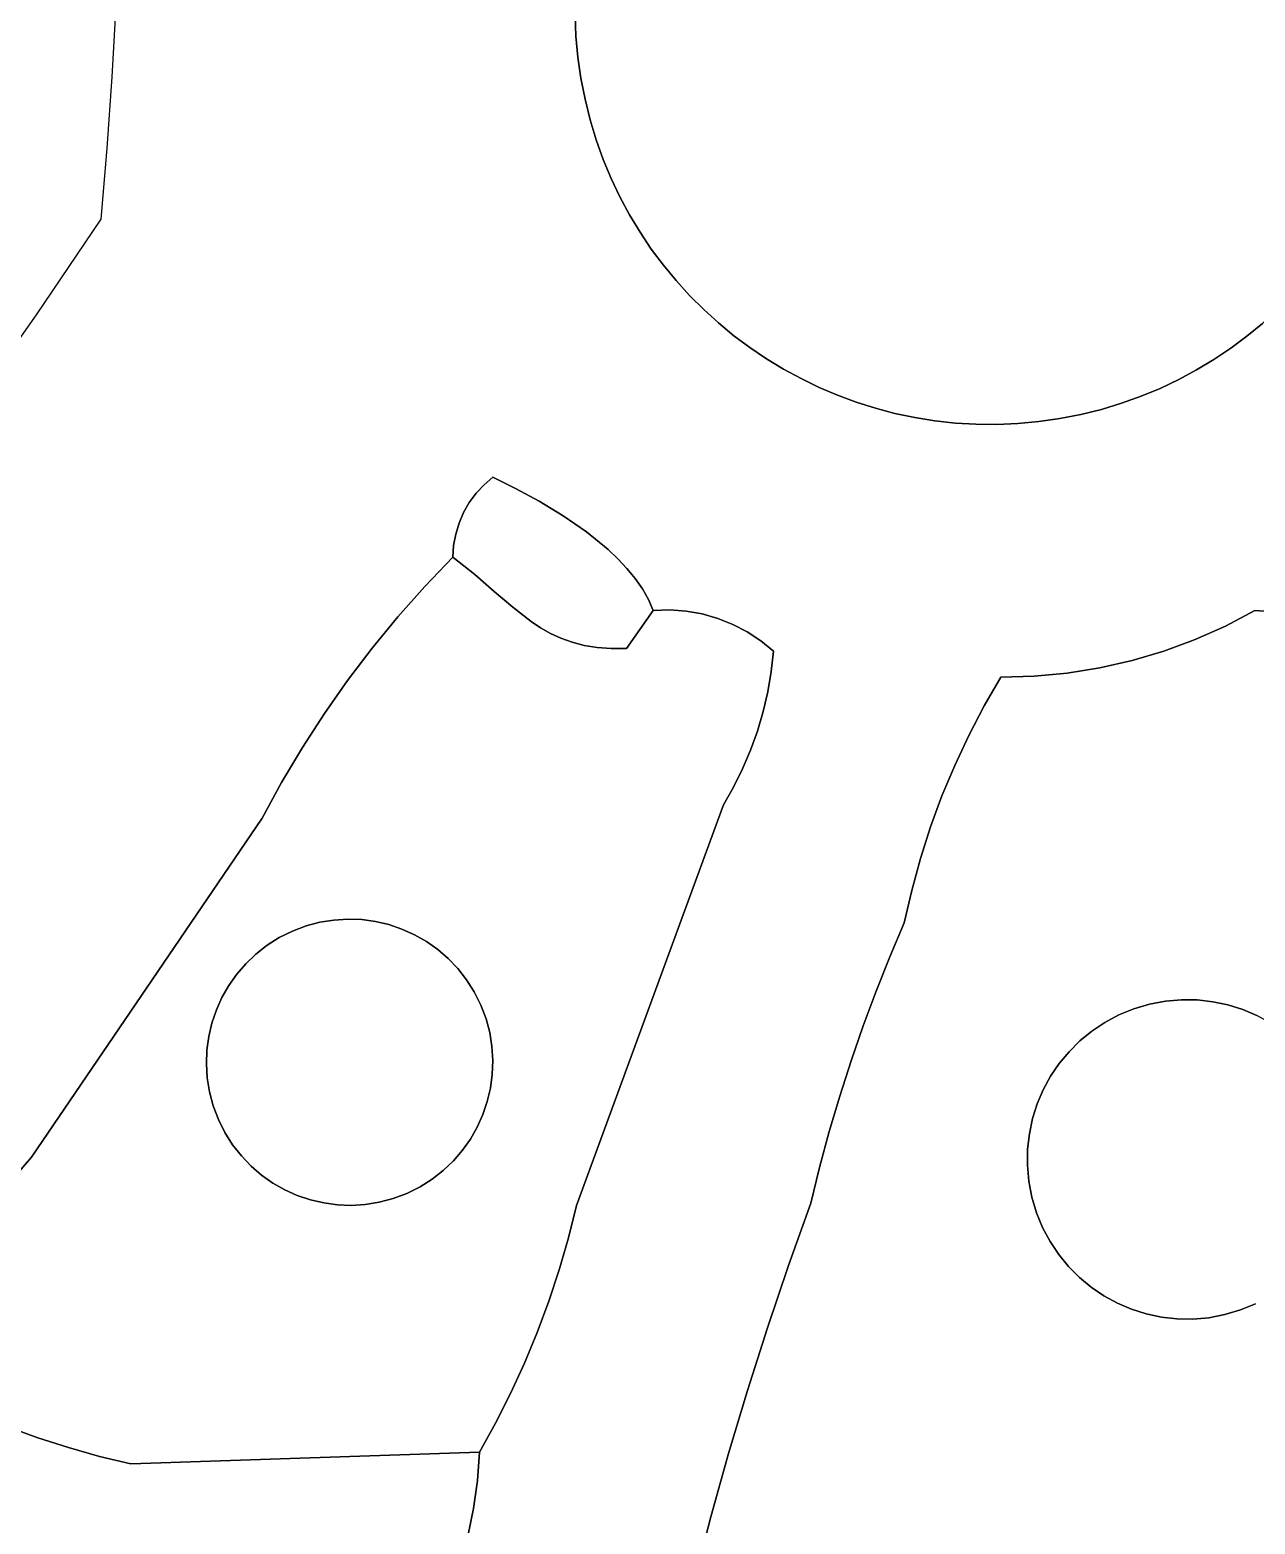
# Model space of a CAD drawing. Header units: inches. Extents: x 36.3 to 71.4, y 17.4 to 61.7.
# Drawn here: x 43.301 to 46.519, y 27.771 to 31.699 of the extents above; entities that cross this region are included whole.
import ezdxf

# ---------------------------------------------------------------- set-up
doc = ezdxf.new("R2010")
doc.units = ezdxf.units.IN
doc.layers.add('SURFACES_FOR_SKETCHUP', color=7, linetype='Continuous')

msp = doc.modelspace()

# ---------------------------------------------------------------- linework, layer by layer
at = {"layer": 'SURFACES_FOR_SKETCHUP'}
for points, invisible_edges in [([(44.9347, 32.3858), (46.7143, 31.121), (46.4569, 32.6432)], 11), ([(46.9008, 31.9354), (46.4569, 32.6432), (46.7143, 31.121)], 11), ([(44.9347, 32.3858), (44.9054, 32.3424), (44.7481, 31.5714)], 10), ([(44.7481, 31.5714), (45.192, 30.8636), (44.9347, 32.3858)], 11), ([(46.7143, 31.121), (44.9347, 32.3858), (45.192, 30.8636)], 11), ([(44.9054, 32.3424), (44.8781, 32.2977), (44.7481, 31.5714)], 10), ([(44.8781, 32.2977), (44.8531, 32.2516), (44.7401, 31.6271)], 10), ([(44.7401, 31.6271), (44.7481, 31.5714), (44.8781, 32.2977)], 10), ([(44.8302, 32.2043), (44.7401, 31.6271), (44.8531, 32.2516)], 3), ([(44.7401, 31.6271), (44.8302, 32.2043), (44.7351, 31.6824)], 3), ([(44.8096, 32.1559), (44.7351, 31.6824), (44.8302, 32.2043)], 3), ([(44.8096, 32.1559), (44.7913, 32.1065), (44.7351, 31.6824)], 10), ([(44.7351, 31.6824), (44.7913, 32.1065), (44.7328, 31.7375)], 3), ([(43.5161, 31.5749), (44.7351, 31.6824), (43.5264, 31.7621)], 3), ([(44.7328, 31.7375), (43.5264, 31.7621), (44.7351, 31.6824)], 3), ([(44.7351, 31.6824), (43.5161, 31.5749), (44.7401, 31.6271)], 3), ([(44.7401, 31.6271), (43.5161, 31.5749), (44.7481, 31.5714)], 3), ([(43.5028, 31.3879), (44.7481, 31.5714), (43.5161, 31.5749)], 3), ([(44.7481, 31.5714), (43.5028, 31.3879), (44.7589, 31.5163)], 3), ([(45.1501, 30.895), (44.7481, 31.5714), (45.1097, 30.9283)], 3), ([(44.7589, 31.5163), (45.1097, 30.9283), (44.7481, 31.5714)], 3), ([(45.192, 30.8636), (44.7481, 31.5714), (45.1501, 30.895)], 3), ([(44.7589, 31.5163), (43.5028, 31.3879), (44.7723, 31.4623)], 3), ([(45.1097, 30.9283), (44.7589, 31.5163), (45.0708, 30.9636)], 3), ([(44.7723, 31.4623), (45.0337, 31.0007), (44.7589, 31.5163)], 3), ([(45.0708, 30.9636), (44.7589, 31.5163), (45.0337, 31.0007)], 3), ([(44.7723, 31.4623), (43.5028, 31.3879), (44.7882, 31.4096)], 3), ([(44.9983, 31.0396), (44.7723, 31.4623), (44.9648, 31.0803)], 3), ([(44.7882, 31.4096), (44.9648, 31.0803), (44.7723, 31.4623)], 3), ([(45.0337, 31.0007), (44.7723, 31.4623), (44.9983, 31.0396)], 3), ([(43.4866, 31.2011), (44.7882, 31.4096), (43.5028, 31.3879)], 3), ([(44.7882, 31.4096), (43.4866, 31.2011), (44.8066, 31.3582)], 3), ([(44.8066, 31.3582), (44.9331, 31.1227), (44.7882, 31.4096)], 3), ([(44.9648, 31.0803), (44.7882, 31.4096), (44.9331, 31.1227)], 3), ([(44.5169, 30.5229), (44.8066, 31.3582), (43.4866, 31.2011)], 11), ([(44.8066, 31.3582), (44.5169, 30.5229), (44.8275, 31.3082)], 3), ([(44.9035, 31.1668), (44.9331, 31.1227), (44.8066, 31.3582)], 10), ([(44.8066, 31.3582), (44.8275, 31.3082), (44.9035, 31.1668)], 10), ([(44.8275, 31.3082), (44.5169, 30.5229), (44.8506, 31.2595)], 3), ([(44.8506, 31.2595), (44.876, 31.2124), (44.8275, 31.3082)], 2), ([(44.876, 31.2124), (44.9035, 31.1668), (44.8275, 31.3082)], 10), ([(44.8506, 31.2595), (44.5169, 30.5229), (44.876, 31.2124)], 3), ([(43.4866, 31.2011), (43.3172, 30.9498), (44.44, 30.4302)], 10), ([(44.473, 30.4807), (44.4936, 30.5029), (43.4866, 31.2011)], 10), ([(44.4936, 30.5029), (44.5169, 30.5229), (43.4866, 31.2011)], 10), ([(44.455, 30.4563), (44.473, 30.4807), (43.4866, 31.2011)], 10), ([(44.44, 30.4302), (44.455, 30.4563), (43.4866, 31.2011)], 10), ([(44.876, 31.2124), (44.5169, 30.5229), (44.9035, 31.1668)], 3), ([(44.9035, 31.1668), (44.5169, 30.5229), (44.9331, 31.1227)], 3), ([(44.9331, 31.1227), (44.5169, 30.5229), (44.9648, 31.0803)], 3), ([(46.0065, 30.677), (46.7143, 31.121), (45.192, 30.8636)], 11), ([(46.7143, 31.121), (46.0065, 30.677), (46.6829, 31.079)], 3), ([(44.9648, 31.0803), (44.5169, 30.5229), (44.9983, 31.0396)], 3), ([(46.6829, 31.079), (46.0065, 30.677), (46.6496, 31.0386)], 3), ([(44.5763, 30.4935), (44.9983, 31.0396), (44.5169, 30.5229)], 3), ([(44.9983, 31.0396), (44.5763, 30.4935), (45.0337, 31.0007)], 3), ([(46.0616, 30.6878), (46.6496, 31.0386), (46.0065, 30.677)], 3), ([(46.6496, 31.0386), (46.0616, 30.6878), (46.6143, 30.9998)], 3), ([(44.6386, 30.4596), (45.0337, 31.0007), (44.5763, 30.4935)], 3), ([(45.0337, 31.0007), (44.6386, 30.4596), (45.0708, 30.9636)], 3), ([(46.6143, 30.9998), (46.0616, 30.6878), (46.5772, 30.9626)], 3), ([(43.1424, 30.7024), (44.1997, 30.0738), (43.3172, 30.9498)], 3), ([(44.2673, 30.1562), (44.3379, 30.236), (43.3172, 30.9498)], 10), ([(44.4281, 30.4026), (43.3172, 30.9498), (44.3379, 30.236)], 11), ([(44.1997, 30.0738), (44.2673, 30.1562), (43.3172, 30.9498)], 10), ([(44.4281, 30.4026), (44.44, 30.4302), (43.3172, 30.9498)], 10), ([(44.7016, 30.4215), (45.0708, 30.9636), (44.6386, 30.4596)], 3), ([(45.0708, 30.9636), (44.7016, 30.4215), (45.1097, 30.9283)], 3), ([(46.1156, 30.7012), (46.5772, 30.9626), (46.0616, 30.6878)], 3), ([(46.5772, 30.9626), (46.1156, 30.7012), (46.5383, 30.9272)], 3), ([(44.7627, 30.3793), (45.1097, 30.9283), (44.7016, 30.4215)], 3), ([(45.1097, 30.9283), (44.7627, 30.3793), (45.1501, 30.895)], 3), ([(46.5383, 30.9272), (46.1156, 30.7012), (46.4976, 30.8937)], 3), ([(46.5383, 30.9272), (46.4976, 30.8937), (47.0451, 30.4833)], 10), ([(45.1501, 30.895), (44.7627, 30.3793), (45.192, 30.8636)], 3), ([(46.1683, 30.7172), (46.4976, 30.8937), (46.1156, 30.7012)], 3), ([(46.4976, 30.8937), (46.1683, 30.7172), (46.4552, 30.8621)], 3), ([(46.4976, 30.8937), (46.4552, 30.8621), (47.0451, 30.4833)], 10), ([(44.8193, 30.3332), (45.192, 30.8636), (44.7627, 30.3793)], 3), ([(45.192, 30.8636), (44.8193, 30.3332), (45.2355, 30.8343)], 3), ([(44.8452, 30.3087), (45.2355, 30.8343), (44.8193, 30.3332)], 3), ([(45.2355, 30.8343), (44.8452, 30.3087), (45.2802, 30.8071)], 3), ([(45.192, 30.8636), (45.2355, 30.8343), (46.0065, 30.677)], 10), ([(45.2355, 30.8343), (45.2802, 30.8071), (46.0065, 30.677)], 10), ([(46.2197, 30.7356), (46.4552, 30.8621), (46.1683, 30.7172)], 3), ([(46.4111, 30.8325), (46.4552, 30.8621), (46.2197, 30.7356)], 10), ([(46.2197, 30.7356), (46.2697, 30.7564), (46.4111, 30.8325)], 10), ([(46.3655, 30.8049), (46.4111, 30.8325), (46.2697, 30.7564)], 10), ([(46.3655, 30.8049), (46.5184, 30.1727), (46.4111, 30.8325)], 3), ([(46.4111, 30.8325), (46.6237, 30.1657), (46.4552, 30.8621)], 3), ([(46.6237, 30.1657), (46.4111, 30.8325), (46.5184, 30.1727)], 3), ([(46.6237, 30.1657), (47.0451, 30.4833), (46.4552, 30.8621)], 11), ([(44.8452, 30.3087), (44.8691, 30.2833), (45.2802, 30.8071)], 10), ([(45.0664, 30.1637), (45.2802, 30.8071), (44.8691, 30.2833)], 11), ([(45.2802, 30.8071), (45.0664, 30.1637), (45.3263, 30.782)], 3), ([(45.2802, 30.8071), (45.3263, 30.782), (45.9508, 30.6691)], 10), ([(45.9508, 30.6691), (46.0065, 30.677), (45.2802, 30.8071)], 10), ([(46.3184, 30.7796), (46.3655, 30.8049), (46.2697, 30.7564)], 2), ([(46.3184, 30.7796), (46.5184, 30.1727), (46.3655, 30.8049)], 3), ([(45.1074, 30.152), (45.3263, 30.782), (45.0664, 30.1637)], 3), ([(45.3263, 30.782), (45.1074, 30.152), (45.3736, 30.7591)], 3), ([(45.147, 30.1363), (45.3736, 30.7591), (45.1074, 30.152)], 3), ([(45.3736, 30.7591), (45.147, 30.1363), (45.422, 30.7385)], 3), ([(45.3736, 30.7591), (45.9508, 30.6691), (45.3263, 30.782)], 3), ([(45.9508, 30.6691), (45.3736, 30.7591), (45.8955, 30.664)], 3), ([(45.422, 30.7385), (45.8955, 30.664), (45.3736, 30.7591)], 3), ([(46.2197, 30.7356), (46.5184, 30.1727), (46.2697, 30.7564)], 3), ([(46.2697, 30.7564), (46.5184, 30.1727), (46.3184, 30.7796)], 3), ([(45.1849, 30.1166), (45.422, 30.7385), (45.147, 30.1363)], 3), ([(45.422, 30.7385), (45.1849, 30.1166), (45.4714, 30.7202)], 3), ([(45.2208, 30.093), (45.4714, 30.7202), (45.1849, 30.1166)], 3), ([(45.4714, 30.7202), (45.2208, 30.093), (45.5219, 30.7043)], 3), ([(45.422, 30.7385), (45.4714, 30.7202), (45.8955, 30.664)], 10), ([(45.4714, 30.7202), (45.5219, 30.7043), (45.8404, 30.6617)], 10), ([(45.8955, 30.664), (45.4714, 30.7202), (45.8404, 30.6617)], 3), ([(46.1156, 30.7012), (46.3613, 30.0963), (46.1683, 30.7172)], 3), ([(46.1683, 30.7172), (46.441, 30.1319), (46.2197, 30.7356)], 3), ([(46.441, 30.1319), (46.1683, 30.7172), (46.3613, 30.0963)], 3), ([(46.5184, 30.1727), (46.2197, 30.7356), (46.441, 30.1319)], 3), ([(42.9621, 30.459), (44.0742, 29.9019), (43.1424, 30.7024)], 3), ([(44.1354, 29.989), (43.1424, 30.7024), (44.0742, 29.9019)], 3), ([(44.1997, 30.0738), (43.1424, 30.7024), (44.1354, 29.989)], 3), ([(45.5219, 30.7043), (45.2208, 30.093), (45.5732, 30.6908)], 3), ([(45.2543, 30.0656), (45.5732, 30.6908), (45.2208, 30.093)], 3), ([(45.5732, 30.6908), (45.2543, 30.0656), (45.6253, 30.6798)], 3), ([(45.8512, 29.9972), (45.6253, 30.6798), (45.2543, 30.0656)], 11), ([(45.8404, 30.6617), (45.5219, 30.7043), (45.7858, 30.6622)], 3), ([(45.5732, 30.6908), (45.7858, 30.6622), (45.5219, 30.7043)], 3), ([(45.5732, 30.6908), (45.6253, 30.6798), (45.7317, 30.6654)], 10), ([(45.7858, 30.6622), (45.5732, 30.6908), (45.7317, 30.6654)], 3), ([(45.6253, 30.6798), (45.8512, 29.9972), (45.6782, 30.6713)], 3), ([(45.6782, 30.6713), (45.7317, 30.6654), (45.6253, 30.6798)], 2), ([(45.9508, 30.6691), (46.1115, 30.0218), (46.0065, 30.677)], 3), ([(46.0065, 30.677), (46.1963, 30.0412), (46.0616, 30.6878)], 3), ([(46.1963, 30.0412), (46.0065, 30.677), (46.1115, 30.0218)], 3), ([(46.0616, 30.6878), (46.2797, 30.0661), (46.1156, 30.7012)], 3), ([(46.2797, 30.0661), (46.0616, 30.6878), (46.1963, 30.0412)], 3), ([(46.3613, 30.0963), (46.1156, 30.7012), (46.2797, 30.0661)], 3), ([(45.6782, 30.6713), (45.8512, 29.9972), (45.7317, 30.6654)], 3), ([(45.7317, 30.6654), (45.8512, 29.9972), (45.7858, 30.6622)], 3), ([(45.7858, 30.6622), (45.8512, 29.9972), (45.8404, 30.6617)], 3), ([(45.8404, 30.6617), (45.8512, 29.9972), (45.8955, 30.664)], 3), ([(45.9387, 29.9997), (45.8955, 30.664), (45.8512, 29.9972)], 3), ([(45.8955, 30.664), (46.0256, 30.008), (45.9508, 30.6691)], 3), ([(46.0256, 30.008), (45.8955, 30.664), (45.9387, 29.9997)], 3), ([(46.1115, 30.0218), (45.9508, 30.6691), (46.0256, 30.008)], 3), ([(44.5169, 30.5229), (44.4936, 30.5029), (44.5763, 30.4935)], 2), ([(44.6386, 30.4596), (44.5763, 30.4935), (44.44, 30.4302)], 10), ([(44.455, 30.4563), (44.44, 30.4302), (44.5763, 30.4935)], 10), ([(44.473, 30.4807), (44.455, 30.4563), (44.5763, 30.4935)], 10), ([(44.4936, 30.5029), (44.473, 30.4807), (44.5763, 30.4935)], 10), ([(42.7765, 30.2197), (43.9109, 29.6271), (42.9621, 30.459)], 3), ([(43.962, 29.7208), (42.9621, 30.459), (43.9109, 29.6271)], 3), ([(44.0164, 29.8124), (42.9621, 30.459), (43.962, 29.7208)], 3), ([(44.0742, 29.9019), (42.9621, 30.459), (44.0164, 29.8124)], 3), ([(44.6386, 30.4596), (44.44, 30.4302), (44.4691, 30.2675)], 11), ([(44.5205, 30.2229), (44.6386, 30.4596), (44.4691, 30.2675)], 3), ([(44.6386, 30.4596), (44.5205, 30.2229), (44.7016, 30.4215)], 3), ([(44.3379, 30.236), (44.4192, 30.3737), (44.4281, 30.4026)], 9), ([(44.4192, 30.3737), (44.4691, 30.2675), (44.4281, 30.4026)], 3), ([(44.4281, 30.4026), (44.4691, 30.2675), (44.44, 30.4302)], 3), ([(44.5689, 30.1811), (44.7016, 30.4215), (44.5205, 30.2229)], 3), ([(44.7016, 30.4215), (44.5689, 30.1811), (44.7627, 30.3793)], 3), ([(44.3379, 30.236), (44.4137, 30.3438), (44.4192, 30.3737)], 9), ([(44.4192, 30.3737), (44.4137, 30.3438), (44.4691, 30.2675)], 10), ([(44.6171, 30.1436), (44.7627, 30.3793), (44.5689, 30.1811)], 3), ([(44.7627, 30.3793), (44.6171, 30.1436), (44.8193, 30.3332)], 3), ([(44.3379, 30.236), (44.4116, 30.3132), (44.4137, 30.3438)], 8), ([(44.4116, 30.3132), (44.4691, 30.2675), (44.4137, 30.3438)], 2), ([(44.642, 30.1271), (44.8193, 30.3332), (44.6171, 30.1436)], 3), ([(44.6681, 30.1124), (44.8193, 30.3332), (44.642, 30.1271)], 3), ([(44.6956, 30.0997), (44.8193, 30.3332), (44.6681, 30.1124)], 3), ([(44.8193, 30.3332), (44.6956, 30.0997), (44.8452, 30.3087)], 3), ([(44.4116, 30.3132), (44.3379, 30.236), (44.4691, 30.2675)], 2), ([(44.725, 30.0891), (44.8452, 30.3087), (44.6956, 30.0997)], 3), ([(44.8452, 30.3087), (44.725, 30.0891), (44.8691, 30.2833)], 3), ([(44.7565, 30.0809), (44.8691, 30.2833), (44.725, 30.0891)], 3), ([(44.8691, 30.2833), (44.7565, 30.0809), (44.8907, 30.2569)], 3), ([(44.8907, 30.2569), (45.0664, 30.1637), (44.8691, 30.2833)], 3), ([(44.4691, 30.2675), (44.3379, 30.236), (44.5205, 30.2229)], 3), ([(44.7906, 30.0754), (44.8907, 30.2569), (44.7565, 30.0809)], 3), ([(44.8907, 30.2569), (44.7906, 30.0754), (44.9096, 30.2297)], 3), ([(44.9096, 30.2297), (45.0244, 30.171), (44.8907, 30.2569)], 3), ([(45.0664, 30.1637), (44.8907, 30.2569), (45.0244, 30.171)], 3), ([(42.5857, 29.9845), (43.9109, 29.6271), (42.7765, 30.2197)], 3), ([(44.2673, 30.1562), (44.5205, 30.2229), (44.3379, 30.236)], 3), ([(44.5205, 30.2229), (44.2673, 30.1562), (44.5689, 30.1811)], 3), ([(44.7906, 30.0754), (44.8277, 30.0727), (44.9096, 30.2297)], 10), ([(44.9256, 30.2016), (44.9096, 30.2297), (44.8277, 30.0727)], 10), ([(44.8681, 30.073), (44.9256, 30.2016), (44.8277, 30.0727)], 3), ([(44.8681, 30.073), (44.9383, 30.1727), (44.9256, 30.2016)], 8), ([(44.9256, 30.2016), (44.9815, 30.1741), (44.9096, 30.2297)], 3), ([(45.0244, 30.171), (44.9096, 30.2297), (44.9815, 30.1741)], 3), ([(44.9256, 30.2016), (44.9383, 30.1727), (44.9815, 30.1741)], 8), ([(44.5689, 30.1811), (44.2673, 30.1562), (44.6171, 30.1436)], 3), ([(45.0244, 30.171), (44.9815, 30.1741), (44.8681, 30.073)], 10), ([(44.9383, 30.1727), (44.8681, 30.073), (44.9815, 30.1741)], 2), ([(45.0244, 30.171), (44.8681, 30.073), (45.0664, 30.1637)], 3), ([(45.1074, 30.152), (45.0664, 30.1637), (44.8681, 30.073)], 10), ([(46.6237, 30.1657), (46.5184, 30.1727), (46.441, 30.1319)], 8), ([(46.441, 30.1319), (46.4479, 29.136), (46.6237, 30.1657)], 11), ([(46.4865, 29.1237), (46.6237, 30.1657), (46.4479, 29.136)], 3), ([(46.5236, 29.1079), (46.6237, 30.1657), (46.4865, 29.1237)], 3), ([(44.1354, 29.989), (44.642, 30.1271), (44.1997, 30.0738)], 3), ([(44.642, 30.1271), (44.1354, 29.989), (44.6681, 30.1124)], 3), ([(44.1997, 30.0738), (44.6171, 30.1436), (44.2673, 30.1562)], 3), ([(44.6171, 30.1436), (44.1997, 30.0738), (44.642, 30.1271)], 3), ([(45.1074, 30.152), (44.8681, 30.073), (45.227, 29.9072)], 11), ([(45.147, 30.1363), (45.1074, 30.152), (45.2391, 29.9593)], 10), ([(45.227, 29.9072), (45.2391, 29.9593), (45.1074, 30.152)], 10), ([(45.1849, 30.1166), (45.147, 30.1363), (45.2391, 29.9593)], 10), ([(46.3613, 30.0963), (46.4479, 29.136), (46.441, 30.1319)], 3), ([(44.6681, 30.1124), (44.1354, 29.989), (44.3109, 29.3206)], 11), ([(44.6681, 30.1124), (44.3109, 29.3206), (44.6956, 30.0997)], 3), ([(44.3423, 29.3027), (44.6956, 30.0997), (44.3109, 29.3206)], 3), ([(44.6956, 30.0997), (44.3423, 29.3027), (44.725, 30.0891)], 3), ([(44.372, 29.2819), (44.725, 30.0891), (44.3423, 29.3027)], 3), ([(44.725, 30.0891), (44.372, 29.2819), (44.7565, 30.0809)], 3), ([(45.2391, 29.9593), (45.2483, 30.0122), (45.1849, 30.1166)], 10), ([(45.2208, 30.093), (45.1849, 30.1166), (45.2483, 30.0122)], 10), ([(45.2543, 30.0656), (45.2208, 30.093), (45.2483, 30.0122)], 2), ([(46.2797, 30.0661), (46.4081, 29.1445), (46.3613, 30.0963)], 3), ([(46.4479, 29.136), (46.3613, 30.0963), (46.4081, 29.1445)], 3), ([(44.7565, 30.0809), (44.372, 29.2819), (45.1223, 29.6615)], 11), ([(44.7565, 30.0809), (45.1223, 29.6615), (44.7906, 30.0754)], 3), ([(44.7906, 30.0754), (45.1223, 29.6615), (44.8277, 30.0727)], 3), ([(44.8277, 30.0727), (45.1223, 29.6615), (44.8681, 30.073)], 3), ([(45.2119, 29.8559), (45.227, 29.9072), (44.8681, 30.073)], 10), ([(45.1728, 29.7563), (45.1938, 29.8055), (44.8681, 30.073)], 10), ([(45.1938, 29.8055), (45.2119, 29.8559), (44.8681, 30.073)], 10), ([(45.1728, 29.7563), (44.8681, 30.073), (45.149, 29.7082)], 3), ([(45.149, 29.7082), (44.8681, 30.073), (45.1223, 29.6615)], 3), ([(45.2483, 30.0122), (45.7671, 29.8445), (45.2543, 30.0656)], 3), ([(45.8075, 29.9217), (45.2543, 30.0656), (45.7671, 29.8445)], 3), ([(45.8512, 29.9972), (45.2543, 30.0656), (45.8075, 29.9217)], 3), ([(46.1963, 30.0412), (46.3672, 29.1491), (46.2797, 30.0661)], 3), ([(46.4081, 29.1445), (46.2797, 30.0661), (46.3672, 29.1491)], 3), ([(45.2391, 29.9593), (45.7671, 29.8445), (45.2483, 30.0122)], 3), ([(45.7302, 29.7657), (46.0256, 30.008), (45.7671, 29.8445)], 3), ([(46.2415, 29.138), (46.0256, 30.008), (45.7302, 29.7657)], 11), ([(45.9387, 29.9997), (45.7671, 29.8445), (46.0256, 30.008)], 3), ([(46.0256, 30.008), (46.2415, 29.138), (46.1115, 30.0218)], 3), ([(46.1115, 30.0218), (46.2837, 29.146), (46.1963, 30.0412)], 3), ([(46.2837, 29.146), (46.1115, 30.0218), (46.2415, 29.138)], 3), ([(46.3257, 29.1497), (46.1963, 30.0412), (46.2837, 29.146)], 3), ([(46.3672, 29.1491), (46.1963, 30.0412), (46.3257, 29.1497)], 3), ([(42.3897, 29.7536), (43.305, 28.7356), (42.5857, 29.9845)], 3), ([(43.9109, 29.6271), (42.5857, 29.9845), (43.305, 28.7356)], 3), ([(44.0742, 29.9019), (44.278, 29.3354), (44.1354, 29.989)], 3), ([(44.278, 29.3354), (44.3109, 29.3206), (44.1354, 29.989)], 10), ([(45.8075, 29.9217), (45.7671, 29.8445), (45.9387, 29.9997)], 10), ([(45.8512, 29.9972), (45.8075, 29.9217), (45.9387, 29.9997)], 2), ([(45.227, 29.9072), (45.7302, 29.7657), (45.2391, 29.9593)], 3), ([(45.7671, 29.8445), (45.2391, 29.9593), (45.7302, 29.7657)], 3), ([(44.0164, 29.8124), (44.2438, 29.347), (44.0742, 29.9019)], 3), ([(44.2438, 29.347), (44.278, 29.3354), (44.0742, 29.9019)], 10), ([(45.2119, 29.8559), (45.6966, 29.6854), (45.227, 29.9072)], 3), ([(45.7302, 29.7657), (45.227, 29.9072), (45.6966, 29.6854)], 3), ([(45.1938, 29.8055), (45.6966, 29.6854), (45.2119, 29.8559)], 3), ([(44.0164, 29.8124), (43.962, 29.7208), (44.1727, 29.3601)], 10), ([(44.1727, 29.3601), (44.2086, 29.3552), (44.0164, 29.8124)], 10), ([(44.2086, 29.3552), (44.2438, 29.347), (44.0164, 29.8124)], 10), ([(45.1728, 29.7563), (45.6665, 29.6038), (45.1938, 29.8055)], 3), ([(45.6966, 29.6854), (45.1938, 29.8055), (45.6665, 29.6038)], 3), ([(42.1885, 29.5271), (43.305, 28.7356), (42.3897, 29.7536)], 3), ([(45.149, 29.7082), (45.64, 29.5209), (45.1728, 29.7563)], 3), ([(45.6665, 29.6038), (45.1728, 29.7563), (45.64, 29.5209)], 3), ([(45.6966, 29.6854), (46.2415, 29.138), (45.7302, 29.7657)], 3), ([(43.962, 29.7208), (43.9109, 29.6271), (44.1362, 29.3615)], 10), ([(44.1362, 29.3615), (44.1727, 29.3601), (43.962, 29.7208)], 10), ([(45.1223, 29.6615), (45.64, 29.5209), (45.149, 29.7082)], 3), ([(44.3996, 29.2581), (45.1223, 29.6615), (44.372, 29.2819)], 3), ([(44.4251, 29.2315), (45.1223, 29.6615), (44.3996, 29.2581)], 3), ([(44.448, 29.2021), (45.1223, 29.6615), (44.4251, 29.2315)], 3), ([(44.4681, 29.1702), (45.1223, 29.6615), (44.448, 29.2021)], 3), ([(44.4853, 29.1357), (45.1223, 29.6615), (44.4681, 29.1702)], 3), ([(44.4989, 29.0997), (45.1223, 29.6615), (44.4853, 29.1357)], 3), ([(44.5086, 29.0632), (45.1223, 29.6615), (44.4989, 29.0997)], 3), ([(44.5086, 29.0632), (44.5145, 29.0265), (45.1223, 29.6615)], 10), ([(44.7363, 28.6089), (45.1223, 29.6615), (44.5145, 29.0265)], 10), ([(44.7363, 28.6089), (45.458, 28.9888), (45.1223, 29.6615)], 3), ([(45.5596, 29.2622), (45.5976, 29.3518), (45.1223, 29.6615)], 10), ([(45.5237, 29.1718), (45.1223, 29.6615), (45.4898, 29.0807)], 3), ([(45.5596, 29.2622), (45.1223, 29.6615), (45.5237, 29.1718)], 3), ([(45.4898, 29.0807), (45.1223, 29.6615), (45.458, 28.9888)], 3), ([(45.64, 29.5209), (45.1223, 29.6615), (45.617, 29.4369)], 3), ([(45.617, 29.4369), (45.1223, 29.6615), (45.5976, 29.3518)], 3), ([(45.6966, 29.6854), (45.6665, 29.6038), (46.2003, 29.1258)], 10), ([(46.2003, 29.1258), (46.2415, 29.138), (45.6966, 29.6854)], 10), ([(43.305, 28.7356), (43.8053, 29.1556), (43.9109, 29.6271)], 3), ([(43.8232, 29.1871), (43.9109, 29.6271), (43.8053, 29.1556)], 3), ([(43.8441, 29.2167), (43.9109, 29.6271), (43.8232, 29.1871)], 3), ([(43.8679, 29.2444), (43.9109, 29.6271), (43.8441, 29.2167)], 3), ([(43.8679, 29.2444), (43.8945, 29.2698), (43.9109, 29.6271)], 10), ([(43.8945, 29.2698), (43.9238, 29.2927), (43.9109, 29.6271)], 10), ([(43.9238, 29.2927), (43.9558, 29.3129), (43.9109, 29.6271)], 10), ([(43.9558, 29.3129), (43.9902, 29.33), (43.9109, 29.6271)], 10), ([(43.9902, 29.33), (44.0262, 29.3436), (43.9109, 29.6271)], 10), ([(44.0262, 29.3436), (44.0627, 29.3533), (43.9109, 29.6271)], 10), ([(44.0627, 29.3533), (44.0995, 29.3592), (43.9109, 29.6271)], 10), ([(44.0995, 29.3592), (44.1362, 29.3615), (43.9109, 29.6271)], 10), ([(45.6665, 29.6038), (45.64, 29.5209), (46.1612, 29.1097)], 10), ([(46.1612, 29.1097), (46.2003, 29.1258), (45.6665, 29.6038)], 10), ([(43.305, 28.7356), (42.1885, 29.5271), (43.2445, 28.6659)], 3), ([(45.617, 29.4369), (46.1246, 29.0902), (45.64, 29.5209)], 3), ([(46.1612, 29.1097), (45.64, 29.5209), (46.1246, 29.0902)], 3), ([(45.5976, 29.3518), (46.0904, 29.0674), (45.617, 29.4369)], 3), ([(46.1246, 29.0902), (45.617, 29.4369), (46.0904, 29.0674)], 3), ([(44.278, 29.3354), (44.2438, 29.347), (43.9902, 29.33)], 10), ([(44.0262, 29.3436), (43.9902, 29.33), (44.2438, 29.347)], 10), ([(44.2086, 29.3552), (44.1727, 29.3601), (44.0262, 29.3436)], 10), ([(44.0262, 29.3436), (44.1727, 29.3601), (44.0627, 29.3533)], 3), ([(44.2438, 29.347), (44.2086, 29.3552), (44.0262, 29.3436)], 10), ([(44.1362, 29.3615), (44.0627, 29.3533), (44.1727, 29.3601)], 3), ([(44.1362, 29.3615), (44.0995, 29.3592), (44.0627, 29.3533)], 8), ([(45.5976, 29.3518), (45.5596, 29.2622), (46.0303, 29.0129)], 10), ([(46.0303, 29.0129), (46.059, 29.0415), (45.5976, 29.3518)], 10), ([(46.059, 29.0415), (46.0904, 29.0674), (45.5976, 29.3518)], 10), ([(43.7906, 29.1227), (43.9902, 29.33), (43.8053, 29.1556)], 3), ([(43.9902, 29.33), (43.7906, 29.1227), (43.7959, 28.835)], 11), ([(44.4853, 29.1357), (43.9902, 29.33), (43.7959, 28.835)], 11), ([(43.9902, 29.33), (43.9558, 29.3129), (43.8053, 29.1556)], 10), ([(43.8053, 29.1556), (43.9558, 29.3129), (43.8232, 29.1871)], 3), ([(43.8232, 29.1871), (43.9558, 29.3129), (43.8441, 29.2167)], 3), ([(43.9558, 29.3129), (43.9238, 29.2927), (43.8441, 29.2167)], 10), ([(44.4853, 29.1357), (44.278, 29.3354), (43.9902, 29.33)], 11), ([(44.278, 29.3354), (44.4853, 29.1357), (44.3109, 29.3206)], 3), ([(44.4853, 29.1357), (44.4681, 29.1702), (44.3109, 29.3206)], 10), ([(44.3109, 29.3206), (44.4681, 29.1702), (44.3423, 29.3027)], 3), ([(44.3423, 29.3027), (44.4681, 29.1702), (44.372, 29.2819)], 3), ([(43.8679, 29.2444), (43.8441, 29.2167), (43.9238, 29.2927)], 10), ([(43.9238, 29.2927), (43.8945, 29.2698), (43.8679, 29.2444)], 8), ([(44.3996, 29.2581), (44.372, 29.2819), (44.448, 29.2021)], 10), ([(44.4681, 29.1702), (44.448, 29.2021), (44.372, 29.2819)], 10), ([(44.448, 29.2021), (44.4251, 29.2315), (44.3996, 29.2581)], 8), ([(45.5237, 29.1718), (46.0046, 28.9818), (45.5596, 29.2622)], 3), ([(46.0046, 28.9818), (46.0303, 29.0129), (45.5596, 29.2622)], 10), ([(43.8053, 29.1556), (43.305, 28.7356), (43.7906, 29.1227)], 3), ([(45.4898, 29.0807), (45.9627, 28.9131), (45.5237, 29.1718)], 3), ([(46.0046, 28.9818), (45.5237, 29.1718), (45.982, 28.9484)], 3), ([(45.982, 28.9484), (45.5237, 29.1718), (45.9627, 28.9131)], 3), ([(46.2837, 29.146), (46.2415, 29.138), (46.5236, 29.1079)], 10), ([(46.2837, 29.146), (46.4479, 29.136), (46.3257, 29.1497)], 3), ([(46.4865, 29.1237), (46.4479, 29.136), (46.2837, 29.146)], 10), ([(46.5236, 29.1079), (46.4865, 29.1237), (46.2837, 29.146)], 10), ([(46.4081, 29.1445), (46.3257, 29.1497), (46.4479, 29.136)], 3), ([(46.4081, 29.1445), (46.3672, 29.1491), (46.3257, 29.1497)], 8), ([(43.7906, 29.1227), (43.305, 28.7356), (43.779, 29.0885)], 3), ([(43.7906, 29.1227), (43.779, 29.0885), (43.7959, 28.835)], 10), ([(43.7959, 28.835), (44.291, 28.6407), (44.4853, 29.1357)], 11), ([(44.291, 28.6407), (44.4907, 28.848), (44.4853, 29.1357)], 11), ([(44.4907, 28.848), (44.5022, 28.8822), (44.4853, 29.1357)], 10), ([(44.4989, 29.0997), (44.4853, 29.1357), (44.5022, 28.8822)], 10), ([(45.982, 28.9484), (46.2415, 29.138), (46.0046, 28.9818)], 3), ([(46.2415, 29.138), (45.982, 28.9484), (46.559, 29.0886)], 11), ([(46.2415, 29.138), (46.2003, 29.1258), (46.0046, 28.9818)], 10), ([(46.0046, 28.9818), (46.2003, 29.1258), (46.0303, 29.0129)], 3), ([(46.0303, 29.0129), (46.2003, 29.1258), (46.059, 29.0415)], 3), ([(46.2003, 29.1258), (46.1612, 29.1097), (46.059, 29.0415)], 10), ([(46.0904, 29.0674), (46.059, 29.0415), (46.1612, 29.1097)], 10), ([(46.1612, 29.1097), (46.1246, 29.0902), (46.0904, 29.0674)], 8), ([(46.559, 29.0886), (46.5236, 29.1079), (46.2415, 29.138)], 10), ([(43.779, 29.0885), (43.305, 28.7356), (43.7707, 29.0533)], 3), ([(43.779, 29.0885), (43.7707, 29.0533), (43.7824, 28.871)], 10), ([(43.7824, 28.871), (43.7959, 28.835), (43.779, 29.0885)], 10), ([(44.5105, 28.9173), (44.5153, 28.9533), (44.4989, 29.0997)], 10), ([(44.4989, 29.0997), (44.5153, 28.9533), (44.5086, 29.0632)], 3), ([(44.5022, 28.8822), (44.5105, 28.9173), (44.4989, 29.0997)], 10), ([(44.5167, 28.9898), (44.5086, 29.0632), (44.5153, 28.9533)], 3), ([(44.5167, 28.9898), (44.5145, 29.0265), (44.5086, 29.0632)], 8), ([(45.458, 28.9888), (45.9468, 28.8759), (45.4898, 29.0807)], 3), ([(45.9468, 28.8759), (45.9627, 28.9131), (45.4898, 29.0807)], 10), ([(46.559, 29.0886), (45.982, 28.9484), (46.6992, 28.5116)], 11), ([(43.7707, 29.0533), (43.305, 28.7356), (43.7659, 29.0174)], 3), ([(43.7707, 29.0533), (43.7659, 29.0174), (43.7824, 28.871)], 10), ([(44.5167, 28.9898), (44.7363, 28.6089), (44.5145, 29.0265)], 3), ([(43.7659, 29.0174), (43.305, 28.7356), (43.7645, 28.9809)], 3), ([(43.7645, 28.9809), (43.7726, 28.9075), (43.7659, 29.0174)], 3), ([(43.7824, 28.871), (43.7659, 29.0174), (43.7726, 28.9075)], 3), ([(44.5153, 28.9533), (44.7363, 28.6089), (44.5167, 28.9898)], 3), ([(45.458, 28.9888), (44.7363, 28.6089), (45.4283, 28.8962)], 3), ([(45.458, 28.9888), (45.4283, 28.8962), (45.9261, 28.7975)], 10), ([(45.9346, 28.8373), (45.458, 28.9888), (45.9261, 28.7975)], 3), ([(45.9346, 28.8373), (45.9468, 28.8759), (45.458, 28.9888)], 10), ([(43.7645, 28.9809), (43.305, 28.7356), (43.7667, 28.9442)], 3), ([(43.7667, 28.9442), (43.305, 28.7356), (43.7726, 28.9075)], 3), ([(43.7645, 28.9809), (43.7667, 28.9442), (43.7726, 28.9075)], 8), ([(44.5153, 28.9533), (44.5105, 28.9173), (44.7363, 28.6089)], 10), ([(45.982, 28.9484), (45.9627, 28.9131), (45.9326, 28.6309)], 10), ([(45.9326, 28.6309), (46.1222, 28.3714), (45.982, 28.9484)], 11), ([(46.1222, 28.3714), (46.6992, 28.5116), (45.982, 28.9484)], 11), ([(43.7726, 28.9075), (43.305, 28.7356), (43.7824, 28.871)], 3), ([(44.5105, 28.9173), (44.5022, 28.8822), (44.7363, 28.6089)], 10), ([(45.9627, 28.9131), (45.9468, 28.8759), (45.9246, 28.6731)], 10), ([(45.9246, 28.6731), (45.9326, 28.6309), (45.9627, 28.9131)], 10), ([(43.7824, 28.871), (43.305, 28.7356), (43.7959, 28.835)], 3), ([(44.5022, 28.8822), (44.4907, 28.848), (44.7363, 28.6089)], 10), ([(45.4283, 28.8962), (44.7363, 28.6089), (45.4006, 28.8029)], 3), ([(45.4283, 28.8962), (45.4006, 28.8029), (45.9215, 28.7567)], 10), ([(45.9261, 28.7975), (45.4283, 28.8962), (45.9215, 28.7567)], 3), ([(45.9468, 28.8759), (45.9346, 28.8373), (45.9246, 28.6731)], 10), ([(43.7959, 28.835), (43.305, 28.7356), (43.8131, 28.8005)], 3), ([(43.7959, 28.835), (43.8131, 28.8005), (43.9703, 28.6501)], 10), ([(44.0032, 28.6353), (43.7959, 28.835), (43.9703, 28.6501)], 3), ([(43.7959, 28.835), (44.0032, 28.6353), (44.291, 28.6407)], 11), ([(44.4907, 28.848), (44.291, 28.6407), (44.4759, 28.815)], 3), ([(44.4907, 28.848), (44.4759, 28.815), (44.7363, 28.6089)], 10), ([(45.9261, 28.7975), (45.9209, 28.7151), (45.9346, 28.8373)], 3), ([(45.9246, 28.6731), (45.9346, 28.8373), (45.9209, 28.7151)], 3), ([(43.8131, 28.8005), (43.305, 28.7356), (43.8333, 28.7686)], 3), ([(43.9389, 28.6679), (43.8131, 28.8005), (43.9092, 28.6888)], 3), ([(43.9703, 28.6501), (43.8131, 28.8005), (43.9389, 28.6679)], 3), ([(43.8131, 28.8005), (43.8333, 28.7686), (43.9092, 28.6888)], 10), ([(44.291, 28.6407), (44.3255, 28.6578), (44.4759, 28.815)], 10), ([(44.4759, 28.815), (44.3255, 28.6578), (44.458, 28.7836)], 3), ([(44.4759, 28.815), (44.458, 28.7836), (44.7363, 28.6089)], 10), ([(45.4006, 28.8029), (44.7363, 28.6089), (45.3751, 28.709)], 3), ([(45.4006, 28.8029), (45.3751, 28.709), (45.9209, 28.7151)], 10), ([(45.9209, 28.7151), (45.9215, 28.7567), (45.4006, 28.8029)], 10), ([(45.9261, 28.7975), (45.9215, 28.7567), (45.9209, 28.7151)], 8), ([(43.8333, 28.7686), (43.305, 28.7356), (43.8562, 28.7392)], 3), ([(43.8816, 28.7126), (43.9092, 28.6888), (43.8333, 28.7686)], 10), ([(43.8333, 28.7686), (43.8562, 28.7392), (43.8816, 28.7126)], 8), ([(44.458, 28.7836), (44.3255, 28.6578), (44.4371, 28.754)], 3), ([(44.3255, 28.6578), (44.3574, 28.678), (44.4371, 28.754)], 10), ([(44.4133, 28.7263), (44.4371, 28.754), (44.3574, 28.678)], 10), ([(44.4371, 28.754), (44.4133, 28.7263), (44.7363, 28.6089)], 10), ([(44.458, 28.7836), (44.4371, 28.754), (44.7363, 28.6089)], 10), ([(43.2445, 28.6659), (43.8816, 28.7126), (43.305, 28.7356)], 3), ([(43.8816, 28.7126), (43.2445, 28.6659), (43.4837, 27.9495)], 11), ([(43.8562, 28.7392), (43.305, 28.7356), (43.8816, 28.7126)], 3), ([(43.8816, 28.7126), (43.4837, 27.9495), (43.9092, 28.6888)], 3), ([(44.3574, 28.678), (44.3867, 28.7009), (44.4133, 28.7263)], 8), ([(44.4133, 28.7263), (44.3867, 28.7009), (44.7153, 28.5239)], 10), ([(44.7153, 28.5239), (44.7363, 28.6089), (44.4133, 28.7263)], 10), ([(45.3751, 28.709), (44.7363, 28.6089), (45.3517, 28.6146)], 3), ([(45.3517, 28.6146), (45.9326, 28.6309), (45.3751, 28.709)], 3), ([(45.9246, 28.6731), (45.9209, 28.7151), (45.3751, 28.709)], 10), ([(45.9246, 28.6731), (45.3751, 28.709), (45.9326, 28.6309)], 3), ([(50.3881, 28.7183), (48.4555, 28.2064), (46.2615, 26.6365)], 3), ([(46.2615, 26.6365), (49.212, 27.0598), (50.3881, 28.7183)], 3), ([(43.5659, 27.9296), (43.9092, 28.6888), (43.4837, 27.9495)], 3), ([(43.9092, 28.6888), (43.5659, 27.9296), (43.9389, 28.6679)], 3), ([(44.3574, 28.678), (44.3255, 28.6578), (44.6911, 28.4399)], 10), ([(44.3867, 28.7009), (44.3574, 28.678), (44.6911, 28.4399)], 10), ([(44.6911, 28.4399), (44.7153, 28.5239), (44.3867, 28.7009)], 10), ([(43.1903, 28.5915), (43.4837, 27.9495), (43.2445, 28.6659)], 3), ([(43.9389, 28.6679), (43.5659, 27.9296), (43.9703, 28.6501)], 3), ([(43.9703, 28.6501), (43.5659, 27.9296), (44.0032, 28.6353)], 3), ([(44.0032, 28.6353), (43.5659, 27.9296), (44.0374, 28.6237)], 3), ([(44.0032, 28.6353), (44.0374, 28.6237), (44.291, 28.6407)], 10), ([(44.255, 28.6271), (44.291, 28.6407), (44.0374, 28.6237)], 10), ([(44.291, 28.6407), (44.255, 28.6271), (44.6335, 28.2751)], 10), ([(44.3255, 28.6578), (44.291, 28.6407), (44.6638, 28.357)], 10), ([(44.6335, 28.2751), (44.6638, 28.357), (44.291, 28.6407)], 10), ([(44.6638, 28.357), (44.6911, 28.4399), (44.3255, 28.6578)], 10), ([(45.9326, 28.6309), (45.3517, 28.6146), (45.9448, 28.5897)], 3), ([(45.9326, 28.6309), (45.9448, 28.5897), (46.0888, 28.394)], 10), ([(46.1222, 28.3714), (45.9326, 28.6309), (46.0888, 28.394)], 3), ([(43.1428, 28.5127), (43.4023, 27.9724), (43.1903, 28.5915)], 3), ([(43.4837, 27.9495), (43.1903, 28.5915), (43.4023, 27.9724)], 3), ([(44.0374, 28.6237), (43.5659, 27.9296), (44.0726, 28.6155)], 3), ([(44.4818, 27.9606), (44.0726, 28.6155), (43.5659, 27.9296)], 3), ([(44.0374, 28.6237), (44.0726, 28.6155), (44.255, 28.6271)], 10), ([(44.0726, 28.6155), (44.1086, 28.6106), (44.255, 28.6271)], 10), ([(44.1086, 28.6106), (44.0726, 28.6155), (44.4818, 27.9606)], 10), ([(44.255, 28.6271), (44.1086, 28.6106), (44.2185, 28.6174)], 3), ([(44.145, 28.6092), (44.2185, 28.6174), (44.1086, 28.6106)], 3), ([(44.145, 28.6092), (44.1086, 28.6106), (44.4818, 27.9606)], 10), ([(44.145, 28.6092), (44.1817, 28.6115), (44.2185, 28.6174)], 8), ([(44.1817, 28.6115), (44.145, 28.6092), (44.5242, 28.0371)], 10), ([(44.4818, 27.9606), (44.5242, 28.0371), (44.145, 28.6092)], 10), ([(44.2185, 28.6174), (44.1817, 28.6115), (44.5636, 28.1151)], 10), ([(44.5242, 28.0371), (44.5636, 28.1151), (44.1817, 28.6115)], 10), ([(44.255, 28.6271), (44.2185, 28.6174), (44.6001, 28.1945)], 10), ([(44.5636, 28.1151), (44.6001, 28.1945), (44.2185, 28.6174)], 10), ([(44.6001, 28.1945), (44.6335, 28.2751), (44.255, 28.6271)], 10), ([(44.7153, 28.5239), (45.2935, 28.4515), (44.7363, 28.6089)], 3), ([(45.3517, 28.6146), (44.7363, 28.6089), (45.2935, 28.4515)], 3), ([(45.3517, 28.6146), (45.2935, 28.4515), (45.9609, 28.5507)], 10), ([(45.9448, 28.5897), (45.3517, 28.6146), (45.9609, 28.5507)], 3), ([(46.0577, 28.4197), (45.9448, 28.5897), (46.0291, 28.4484)], 3), ([(46.0888, 28.394), (45.9448, 28.5897), (46.0577, 28.4197)], 3), ([(45.9448, 28.5897), (45.9609, 28.5507), (46.0291, 28.4484)], 10), ([(43.102, 28.4299), (43.3218, 27.9983), (43.1428, 28.5127)], 3), ([(43.4023, 27.9724), (43.1428, 28.5127), (43.3218, 27.9983)], 3), ([(44.6911, 28.4399), (45.2382, 28.2876), (44.7153, 28.5239)], 3), ([(45.2935, 28.4515), (44.7153, 28.5239), (45.2382, 28.2876)], 3), ([(45.9804, 28.514), (45.9609, 28.5507), (45.2935, 28.4515)], 10), ([(46.0032, 28.4799), (45.9804, 28.514), (45.2935, 28.4515)], 10), ([(46.0032, 28.4799), (46.0291, 28.4484), (45.9609, 28.5507)], 10), ([(45.9609, 28.5507), (45.9804, 28.514), (46.0032, 28.4799)], 8), ([(45.2382, 28.2876), (46.0032, 28.4799), (45.2935, 28.4515)], 3), ([(46.0032, 28.4799), (45.2382, 28.2876), (46.0291, 28.4484)], 3), ([(46.4397, 28.322), (46.6992, 28.5116), (46.1222, 28.3714)], 11), ([(46.6992, 28.5116), (46.4397, 28.322), (46.6766, 28.4782)], 3), ([(46.4397, 28.322), (46.4809, 28.3343), (46.6766, 28.4782)], 10), ([(46.6766, 28.4782), (46.4809, 28.3343), (46.6509, 28.4471)], 3), ([(44.6638, 28.357), (45.2382, 28.2876), (44.6911, 28.4399)], 3), ([(46.0291, 28.4484), (45.2382, 28.2876), (46.0577, 28.4197)], 3), ([(46.6509, 28.4471), (46.4809, 28.3343), (46.6222, 28.4185)], 3), ([(43.2424, 28.0272), (43.3218, 27.9983), (43.102, 28.4299)], 10), ([(46.0577, 28.4197), (45.1857, 28.1227), (46.0888, 28.394)], 3), ([(45.1857, 28.1227), (46.0577, 28.4197), (45.2382, 28.2876)], 3), ([(46.0888, 28.394), (45.1857, 28.1227), (46.1222, 28.3714)], 3), ([(46.4809, 28.3343), (46.5199, 28.3503), (46.6222, 28.4185)], 10), ([(44.6335, 28.2751), (45.1857, 28.1227), (44.6638, 28.357)], 3), ([(45.2382, 28.2876), (44.6638, 28.357), (45.1857, 28.1227)], 3), ([(45.1361, 27.9569), (46.1222, 28.3714), (45.1857, 28.1227)], 3), ([(46.1222, 28.3714), (45.1361, 27.9569), (46.1575, 28.3521)], 3), ([(46.1222, 28.3714), (46.1575, 28.3521), (46.4397, 28.322)], 10), ([(45.1361, 27.9569), (45.0895, 27.7903), (46.1575, 28.3521)], 10), ([(45.0895, 27.7903), (45.7967, 26.8634), (46.1575, 28.3521)], 11), ([(46.1947, 28.3363), (46.1575, 28.3521), (45.7967, 26.8634)], 10), ([(46.2333, 28.324), (46.1947, 28.3363), (45.7967, 26.8634)], 10), ([(46.4397, 28.322), (45.7967, 26.8634), (46.4809, 28.3343)], 3), ([(47.8808, 27.9255), (46.4809, 28.3343), (45.7967, 26.8634)], 3), ([(46.2333, 28.324), (45.7967, 26.8634), (46.2731, 28.3155)], 3), ([(46.3975, 28.314), (45.7967, 26.8634), (46.4397, 28.322)], 3), ([(46.2731, 28.3155), (45.7967, 26.8634), (46.3139, 28.3109)], 3), ([(46.1575, 28.3521), (46.1947, 28.3363), (46.3975, 28.314)], 10), ([(46.3975, 28.314), (46.4397, 28.322), (46.1575, 28.3521)], 10), ([(46.1947, 28.3363), (46.2333, 28.324), (46.3975, 28.314)], 10), ([(46.2731, 28.3155), (46.3555, 28.3103), (46.2333, 28.324)], 3), ([(46.3975, 28.314), (46.2333, 28.324), (46.3555, 28.3103)], 3), ([(46.2731, 28.3155), (46.3139, 28.3109), (46.3555, 28.3103)], 8), ([(46.5199, 28.3503), (46.4809, 28.3343), (47.8808, 27.9255)], 10), ([(46.3555, 28.3103), (45.7967, 26.8634), (46.3975, 28.314)], 3), ([(46.3139, 28.3109), (45.7967, 26.8634), (46.3555, 28.3103)], 3), ([(44.6001, 28.1945), (45.1857, 28.1227), (44.6335, 28.2751)], 3), ([(47.8808, 27.9255), (46.2615, 26.6365), (48.4555, 28.2064)], 11), ([(44.5636, 28.1151), (45.1361, 27.9569), (44.6001, 28.1945)], 3), ([(45.1857, 28.1227), (44.6001, 28.1945), (45.1361, 27.9569)], 3), ([(44.5242, 28.0371), (45.0895, 27.7903), (44.5636, 28.1151)], 3), ([(45.1361, 27.9569), (44.5636, 28.1151), (45.0895, 27.7903)], 3), ([(43.2424, 28.0272), (43.1005, 27.4741), (43.3218, 27.9983)], 3), ([(44.5242, 28.0371), (44.4818, 27.9606), (44.4766, 27.8861)], 8), ([(44.4766, 27.8861), (45.0895, 27.7903), (44.5242, 28.0371)], 11), ([(43.2072, 27.4457), (43.3218, 27.9983), (43.1005, 27.4741)], 3), ([(43.3218, 27.9983), (43.2072, 27.4457), (43.4023, 27.9724)], 3), ([(43.3149, 27.4214), (43.4023, 27.9724), (43.2072, 27.4457)], 3), ([(43.4023, 27.9724), (43.3149, 27.4214), (43.4837, 27.9495)], 3), ([(43.4235, 27.4015), (43.4837, 27.9495), (43.3149, 27.4214)], 3), ([(43.4837, 27.9495), (43.4235, 27.4015), (43.5659, 27.9296)], 3), ([(43.5327, 27.3859), (43.5659, 27.9296), (43.4235, 27.4015)], 3), ([(43.6425, 27.3746), (43.5659, 27.9296), (43.5327, 27.3859)], 3), ([(44.4818, 27.9606), (43.5659, 27.9296), (44.4766, 27.8861)], 2), ([(44.4664, 27.8123), (44.4766, 27.8861), (43.5659, 27.9296)], 10), ([(44.4316, 27.668), (44.4514, 27.7395), (43.5659, 27.9296)], 10), ([(43.7528, 27.3676), (43.5659, 27.9296), (43.6425, 27.3746)], 3), ([(44.4664, 27.8123), (43.5659, 27.9296), (44.4514, 27.7395)], 3), ([(43.9741, 27.3668), (44.085, 27.3731), (43.5659, 27.9296)], 10), ([(44.4316, 27.668), (43.5659, 27.9296), (44.085, 27.3731)], 11), ([(43.9741, 27.3668), (43.5659, 27.9296), (43.8634, 27.365)], 3), ([(43.8634, 27.365), (43.5659, 27.9296), (43.7528, 27.3676)], 3), ([(47.8808, 27.9255), (45.7967, 26.8634), (46.2615, 26.6365)], 10), ([(44.4664, 27.8123), (45.0895, 27.7903), (44.4766, 27.8861)], 3), ([(44.4514, 27.7395), (45.0457, 27.6228), (44.4664, 27.8123)], 3), ([(45.0895, 27.7903), (44.4664, 27.8123), (45.0457, 27.6228)], 3), ([(45.0895, 27.7903), (45.0457, 27.6228), (45.7967, 26.8634)], 10)]:
    msp.add_3dface(points, dxfattribs=dict(at, invisible_edges=invisible_edges))

doc.saveas('drawing.dxf')
